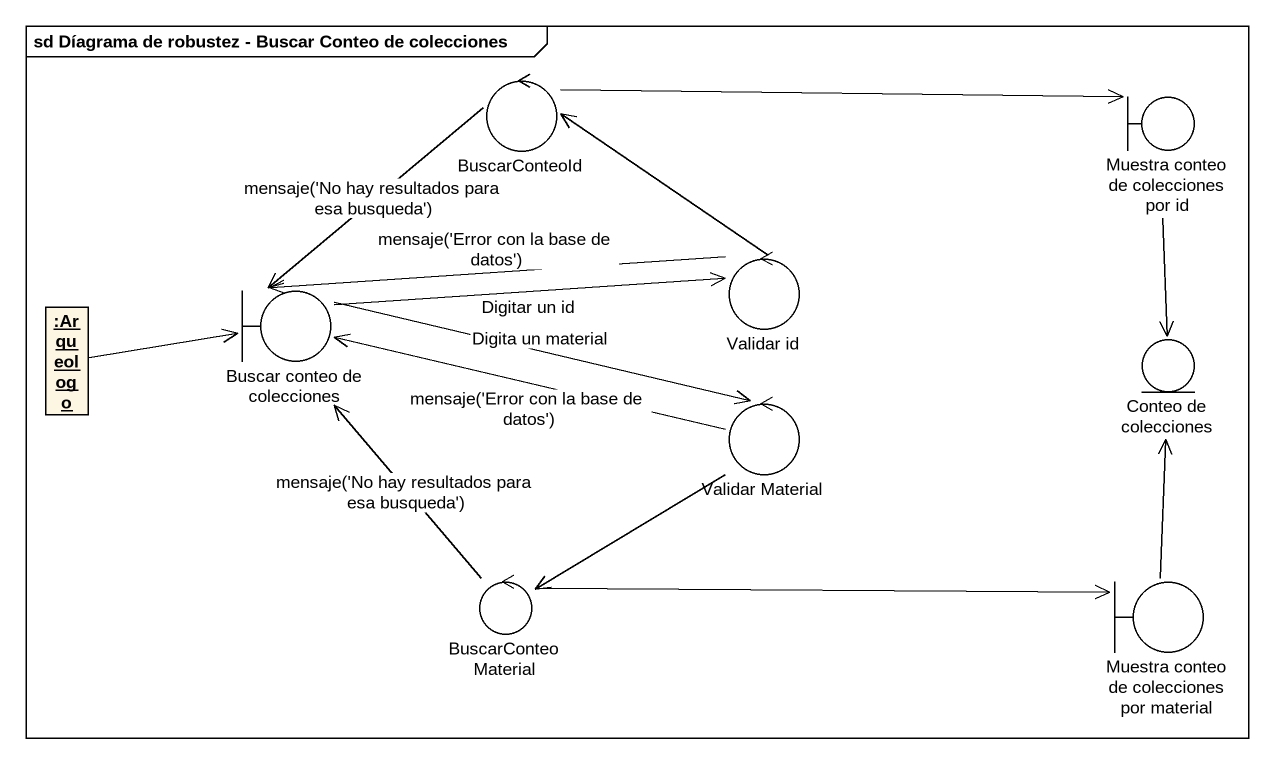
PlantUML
@startuml
mainframe sd Díagrama de robustez - Buscar Conteo de colecciones
allowmixing
hide circle
hide empty members
control BuscarConteoId
boundary "Muestra conteo de colecciones por id" as Muestra_conteo_de
object ":Arqueologo" as Arqueologo
boundary "Buscar conteo de colecciones" as Buscar_conteo_de_colecciones
control "Validar id" as Validar_id
entity "Conteo de colecciones" as Conteo_de_colecciones
control "Validar Material" as Validar_Material
control BuscarConteoMaterial
boundary "Muestra conteo de colecciones por material" as Muestra_conteo_de_2
BuscarConteoId -right-> Muestra_conteo_de
BuscarConteoId --> Buscar_conteo_de_colecciones : mensaje('No hay resultados para esa busqueda')
Muestra_conteo_de --> Conteo_de_colecciones
Arqueologo -right-> Buscar_conteo_de_colecciones
Buscar_conteo_de_colecciones -right-> Validar_id : Digitar un id
Buscar_conteo_de_colecciones -right-> Validar_Material : Digita un material
Validar_id -up-> BuscarConteoId
Validar_id -left-> Buscar_conteo_de_colecciones : mensaje('Error con la base de datos')
Validar_Material -left-> Buscar_conteo_de_colecciones : mensaje('Error con la base de datos')
Validar_Material --> BuscarConteoMaterial
BuscarConteoMaterial -up-> Buscar_conteo_de_colecciones : mensaje('No hay resultados para esa busqueda')
BuscarConteoMaterial -right-> Muestra_conteo_de_2
Muestra_conteo_de_2 -up-> Conteo_de_colecciones
@enduml
